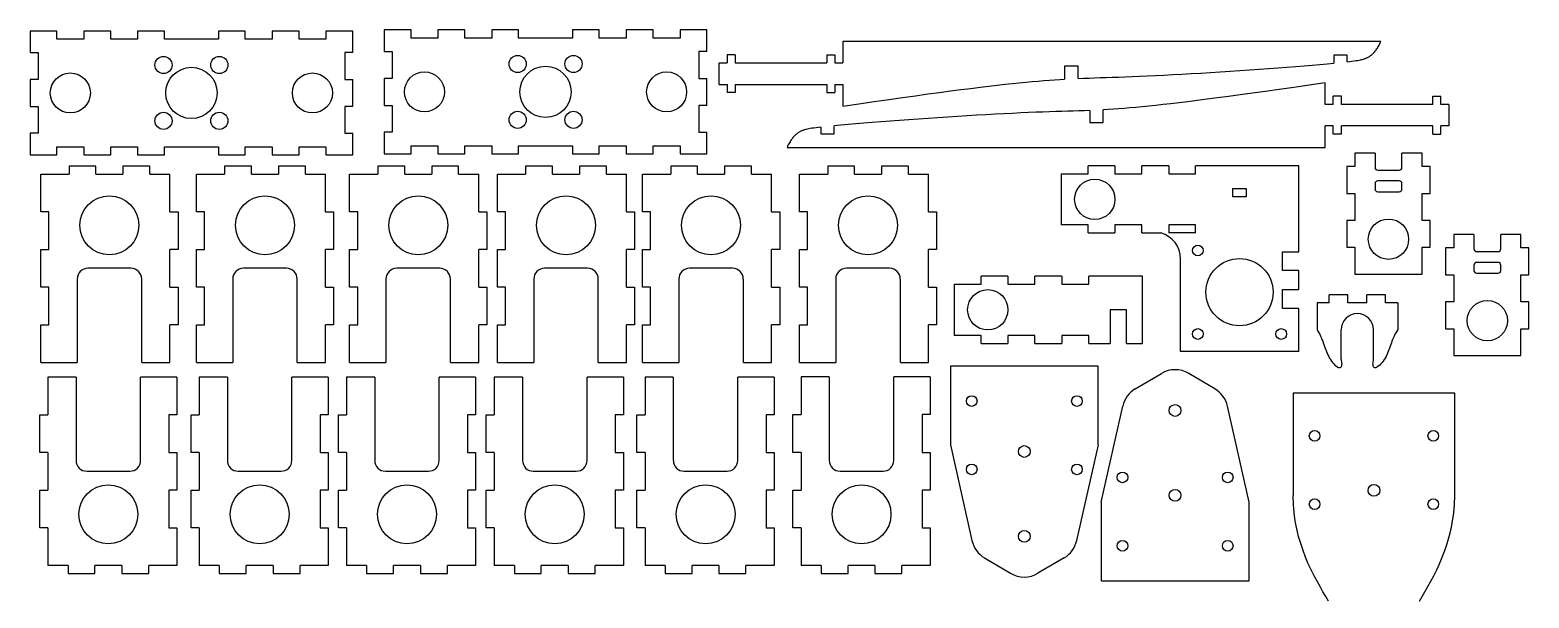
# Model space of a CAD drawing. Extents: x 0.4 to 23.1, y 0.3 to 23.8.
# Drawn here: x 1.13 to 23.06, y 15.46 to 23.77 of the extents above; entities that cross this region are included whole.
import ezdxf

# ---------------------------------------------------------------- set-up
doc = ezdxf.new("R2010")
doc.units = 0
doc.layers.get('0').update_dxf_attribs({"linetype": 'CONTINUOUS'})

msp = doc.modelspace()

# ---------------------------------------------------------------- linework, layer by layer
at = {"color": 7, "linetype": 'CONTINUOUS'}
for p, q in [((1.128, 23.751), (1.128, 23.436)), ((1.521, 23.751), (1.128, 23.751)), ((1.521, 23.633), (1.521, 23.751)), ((1.915, 23.751), (1.915, 23.633)), ((2.309, 23.751), (1.915, 23.751)), ((2.309, 23.633), (2.309, 23.751)), ((2.702, 23.751), (2.702, 23.633)), ((3.096, 23.751), (2.702, 23.751)), ((3.096, 23.633), (3.096, 23.751)), ((3.884, 23.751), (3.884, 23.633)), ((4.277, 23.751), (3.884, 23.751)), ((4.277, 23.633), (4.277, 23.751)), ((4.671, 23.751), (4.671, 23.633)), ((5.065, 23.751), (4.671, 23.751)), ((5.065, 23.633), (5.065, 23.751)), ((5.458, 23.751), (5.458, 23.633)), ((5.852, 23.751), (5.458, 23.751)), ((5.852, 23.436), (5.852, 23.751)), ((6.31, 23.766), (6.31, 23.451)), ((6.704, 23.766), (6.31, 23.766)), ((6.704, 23.648), (6.704, 23.766)), ((7.097, 23.766), (7.097, 23.648)), ((7.491, 23.766), (7.097, 23.766)), ((7.491, 23.648), (7.491, 23.766)), ((7.885, 23.766), (7.885, 23.648)), ((8.278, 23.766), (7.885, 23.766)), ((8.278, 23.648), (8.278, 23.766)), ((9.066, 23.766), (9.066, 23.648)), ((9.459, 23.766), (9.066, 23.766)), ((9.459, 23.648), (9.459, 23.766)), ((9.853, 23.766), (9.853, 23.648)), ((10.247, 23.766), (9.853, 23.766)), ((10.247, 23.648), (10.247, 23.766)), ((10.641, 23.766), (10.641, 23.648)), ((11.034, 23.766), (10.641, 23.766)), ((11.034, 23.451), (11.034, 23.766)), ((1.915, 23.633), (1.521, 23.633)), ((2.702, 23.633), (2.309, 23.633)), ((3.884, 23.633), (3.096, 23.633)), ((4.671, 23.633), (4.277, 23.633)), ((5.458, 23.633), (5.065, 23.633)), ((7.097, 23.648), (6.704, 23.648)), ((7.885, 23.648), (7.491, 23.648)), ((9.066, 23.648), (8.278, 23.648)), ((9.853, 23.648), (9.459, 23.648)), ((10.641, 23.648), (10.247, 23.648)), ((20.896, 23.599), (13.022, 23.599)), ((13.022, 23.599), (13.022, 23.284)), ((1.128, 23.436), (1.246, 23.436)), ((1.246, 23.436), (1.246, 23.042)), ((5.852, 23.436), (5.734, 23.436)), ((5.734, 23.436), (5.734, 23.042)), ((6.31, 23.451), (6.428, 23.451)), ((6.428, 23.451), (6.428, 23.057)), ((11.034, 23.451), (10.916, 23.451)), ((10.916, 23.451), (10.916, 23.057)), ((11.211, 22.969), (11.211, 23.284)), ((11.211, 23.284), (11.329, 23.284)), ((11.329, 23.402), (11.329, 23.284)), ((11.447, 23.402), (11.329, 23.402)), ((11.447, 23.402), (11.447, 23.284)), ((11.447, 23.284), (12.786, 23.284)), ((12.786, 23.402), (12.786, 23.284)), ((12.786, 23.402), (12.904, 23.402)), ((12.904, 23.402), (12.904, 23.284)), ((12.904, 23.284), (13.022, 23.284)), ((20.402, 23.397), (20.205, 23.397)), ((20.205, 23.397), (20.205, 23.281)), ((20.402, 23.302), (20.402, 23.397)), ((1.128, 23.042), (1.128, 22.649)), ((1.246, 23.042), (1.128, 23.042)), ((5.734, 23.042), (5.852, 23.042)), ((5.852, 22.649), (5.852, 23.042)), ((6.31, 23.057), (6.31, 22.664)), ((6.428, 23.057), (6.31, 23.057)), ((10.916, 23.057), (11.034, 23.057)), ((11.034, 22.664), (11.034, 23.057)), ((16.465, 23.235), (16.268, 23.235)), ((16.268, 23.235), (16.268, 23.048)), ((16.465, 23.057), (16.465, 23.235)), ((11.211, 22.969), (11.329, 22.969)), ((11.329, 22.969), (11.329, 22.851)), ((11.447, 22.851), (11.329, 22.851)), ((11.447, 22.969), (12.786, 22.969)), ((11.447, 22.969), (11.447, 22.851)), ((12.786, 22.969), (12.786, 22.851)), ((12.786, 22.851), (12.904, 22.851)), ((12.904, 22.969), (13.022, 22.969)), ((12.904, 22.969), (12.904, 22.851)), ((13.022, 22.969), (13.022, 22.654)), ((20.081, 22.677), (20.081, 22.992)), ((1.128, 22.649), (1.246, 22.649)), ((1.246, 22.649), (1.246, 22.255)), ((5.852, 22.649), (5.734, 22.649)), ((5.734, 22.649), (5.734, 22.255)), ((6.31, 22.664), (6.428, 22.664)), ((6.428, 22.664), (6.428, 22.27)), ((11.034, 22.664), (10.916, 22.664)), ((10.916, 22.664), (10.916, 22.27)), ((16.834, 22.412), (16.834, 22.599)), ((20.199, 22.677), (20.081, 22.677)), ((20.199, 22.677), (20.199, 22.796)), ((20.317, 22.796), (20.199, 22.796)), ((20.317, 22.677), (20.317, 22.796)), ((21.655, 22.677), (20.317, 22.677)), ((21.655, 22.677), (21.655, 22.796)), ((21.655, 22.796), (21.774, 22.796)), ((21.774, 22.677), (21.774, 22.796)), ((21.892, 22.677), (21.774, 22.677)), ((21.892, 22.677), (21.892, 22.362)), ((16.638, 22.589), (16.638, 22.412)), ((16.638, 22.412), (16.834, 22.412)), ((1.128, 22.255), (1.128, 21.94)), ((1.246, 22.255), (1.128, 22.255)), ((5.734, 22.255), (5.852, 22.255)), ((5.852, 21.94), (5.852, 22.255)), ((6.31, 22.27), (6.31, 21.955)), ((6.428, 22.27), (6.31, 22.27)), ((10.916, 22.27), (11.034, 22.27)), ((11.034, 21.955), (11.034, 22.27)), ((12.701, 22.345), (12.701, 22.249)), ((12.701, 22.249), (12.897, 22.249)), ((12.897, 22.249), (12.897, 22.365)), ((20.081, 22.047), (20.081, 22.362)), ((20.199, 22.362), (20.081, 22.362)), ((20.199, 22.244), (20.199, 22.362)), ((20.317, 22.244), (20.199, 22.244)), ((21.655, 22.362), (20.317, 22.362)), ((20.317, 22.244), (20.317, 22.362)), ((21.655, 22.244), (21.655, 22.362)), ((21.655, 22.244), (21.774, 22.244)), ((21.892, 22.362), (21.774, 22.362)), ((21.774, 22.244), (21.774, 22.362)), ((1.128, 21.94), (1.521, 21.94)), ((1.521, 22.058), (1.915, 22.058)), ((1.521, 21.94), (1.521, 22.058)), ((1.915, 22.058), (1.915, 21.94)), ((1.915, 21.94), (2.309, 21.94)), ((2.309, 22.058), (2.702, 22.058)), ((2.309, 21.94), (2.309, 22.058)), ((2.702, 22.058), (2.702, 21.94)), ((2.702, 21.94), (3.096, 21.94)), ((3.096, 22.058), (3.884, 22.058)), ((3.096, 21.94), (3.096, 22.058)), ((3.884, 22.058), (3.884, 21.94)), ((3.884, 21.94), (4.277, 21.94)), ((4.277, 21.94), (4.277, 22.058)), ((4.277, 22.058), (4.671, 22.058)), ((4.671, 22.058), (4.671, 21.94)), ((4.671, 21.94), (5.065, 21.94)), ((5.065, 22.058), (5.458, 22.058)), ((5.065, 21.94), (5.065, 22.058)), ((5.458, 22.058), (5.458, 21.94)), ((5.458, 21.94), (5.852, 21.94)), ((6.31, 21.955), (6.704, 21.955)), ((6.704, 22.073), (7.097, 22.073)), ((6.704, 21.955), (6.704, 22.073)), ((7.097, 22.073), (7.097, 21.955)), ((7.097, 21.955), (7.491, 21.955)), ((7.491, 22.073), (7.885, 22.073)), ((7.491, 21.955), (7.491, 22.073)), ((7.885, 22.073), (7.885, 21.955)), ((7.885, 21.955), (8.278, 21.955)), ((8.278, 22.073), (9.066, 22.073)), ((8.278, 21.955), (8.278, 22.073)), ((9.066, 22.073), (9.066, 21.955)), ((9.066, 21.955), (9.459, 21.955)), ((9.459, 21.955), (9.459, 22.073)), ((9.459, 22.073), (9.853, 22.073)), ((9.853, 22.073), (9.853, 21.955)), ((9.853, 21.955), (10.247, 21.955)), ((10.247, 22.073), (10.641, 22.073)), ((10.247, 21.955), (10.247, 22.073)), ((10.641, 22.073), (10.641, 21.955)), ((10.641, 21.955), (11.034, 21.955)), ((12.207, 22.047), (20.081, 22.047)), ((20.515, 21.966), (20.515, 21.769)), ((20.81, 21.966), (20.515, 21.966)), ((20.81, 21.966), (20.81, 21.755)), ((21.204, 21.755), (21.204, 21.966)), ((21.499, 21.966), (21.204, 21.966)), ((21.499, 21.769), (21.499, 21.966)), ((2.093, 21.776), (1.7, 21.776)), ((1.7, 21.776), (1.7, 21.658)), ((2.093, 21.658), (2.093, 21.776)), ((2.487, 21.776), (2.487, 21.658)), ((2.881, 21.776), (2.487, 21.776)), ((2.881, 21.658), (2.881, 21.776)), ((4.369, 21.776), (3.975, 21.776)), ((3.975, 21.776), (3.975, 21.658)), ((4.369, 21.658), (4.369, 21.776)), ((4.763, 21.776), (4.763, 21.658)), ((5.157, 21.776), (4.763, 21.776)), ((5.157, 21.658), (5.157, 21.776)), ((6.613, 21.776), (6.219, 21.776)), ((6.219, 21.776), (6.219, 21.658)), ((6.613, 21.658), (6.613, 21.776)), ((7.006, 21.776), (7.006, 21.658)), ((7.4, 21.776), (7.006, 21.776)), ((7.4, 21.658), (7.4, 21.776)), ((8.775, 21.776), (8.381, 21.776)), ((8.381, 21.776), (8.381, 21.658)), ((8.775, 21.658), (8.775, 21.776)), ((9.169, 21.776), (9.169, 21.658)), ((9.563, 21.776), (9.169, 21.776)), ((9.563, 21.658), (9.563, 21.776)), ((10.897, 21.776), (10.504, 21.776)), ((10.504, 21.776), (10.504, 21.658)), ((10.897, 21.658), (10.897, 21.776)), ((11.291, 21.776), (11.291, 21.658)), ((11.685, 21.776), (11.291, 21.776)), ((11.685, 21.658), (11.685, 21.776)), ((13.195, 21.776), (12.801, 21.776)), ((12.801, 21.776), (12.801, 21.658)), ((13.195, 21.658), (13.195, 21.776)), ((13.588, 21.776), (13.588, 21.658)), ((13.982, 21.776), (13.588, 21.776)), ((13.982, 21.658), (13.982, 21.776)), ((16.61, 21.663), (16.61, 21.781)), ((17.004, 21.781), (16.61, 21.781)), ((17.004, 21.781), (17.004, 21.663)), ((17.398, 21.663), (17.398, 21.781)), ((17.791, 21.781), (17.398, 21.781)), ((17.791, 21.781), (17.791, 21.663)), ((18.185, 21.663), (18.185, 21.781)), ((19.693, 21.781), (18.185, 21.781)), ((19.693, 20.521), (19.693, 21.781)), ((20.397, 21.769), (20.397, 21.375)), ((20.515, 21.769), (20.397, 21.769)), ((21.617, 21.769), (21.499, 21.769)), ((21.617, 21.375), (21.617, 21.769)), ((1.286, 21.107), (1.286, 21.658)), ((1.286, 21.658), (1.7, 21.658)), ((2.093, 21.658), (2.487, 21.658)), ((2.881, 21.658), (3.176, 21.658)), ((3.176, 21.107), (3.176, 21.658)), ((3.562, 21.107), (3.562, 21.658)), ((3.562, 21.658), (3.975, 21.658)), ((4.369, 21.658), (4.763, 21.658)), ((5.157, 21.658), (5.452, 21.658)), ((5.452, 21.107), (5.452, 21.658)), ((5.805, 21.107), (5.805, 21.658)), ((5.805, 21.658), (6.219, 21.658)), ((6.613, 21.658), (7.006, 21.658)), ((7.4, 21.658), (7.695, 21.658)), ((7.695, 21.107), (7.695, 21.658)), ((7.968, 21.107), (7.968, 21.658)), ((7.968, 21.658), (8.381, 21.658)), ((8.775, 21.658), (9.169, 21.658)), ((9.563, 21.658), (9.858, 21.658)), ((9.858, 21.107), (9.858, 21.658)), ((10.09, 21.107), (10.09, 21.658)), ((10.09, 21.658), (10.504, 21.658)), ((10.897, 21.658), (11.291, 21.658)), ((11.685, 21.658), (11.98, 21.658)), ((11.98, 21.107), (11.98, 21.658)), ((12.387, 21.107), (12.387, 21.658)), ((12.387, 21.658), (12.801, 21.658)), ((13.195, 21.658), (13.588, 21.658)), ((13.982, 21.658), (14.277, 21.658)), ((14.277, 21.107), (14.277, 21.658)), ((16.217, 21.663), (16.217, 20.915)), ((16.217, 21.663), (16.61, 21.663)), ((17.004, 21.663), (17.398, 21.663)), ((17.791, 21.663), (18.185, 21.663)), ((20.81, 21.519), (20.81, 21.44)), ((20.849, 21.715), (21.164, 21.715)), ((21.164, 21.558), (20.849, 21.558)), ((21.204, 21.44), (21.204, 21.519)), ((18.729, 21.446), (18.925, 21.446)), ((18.729, 21.328), (18.729, 21.446)), ((18.925, 21.328), (18.729, 21.328)), ((18.925, 21.446), (18.925, 21.328)), ((20.397, 21.375), (20.515, 21.375)), ((20.515, 21.375), (20.515, 20.982)), ((20.849, 21.4), (21.164, 21.4)), ((21.499, 21.375), (21.617, 21.375)), ((21.499, 20.982), (21.499, 21.375)), ((1.404, 21.107), (1.286, 21.107)), ((1.404, 20.556), (1.404, 21.107)), ((3.176, 21.107), (3.294, 21.107)), ((3.294, 21.107), (3.294, 20.556)), ((3.68, 21.107), (3.562, 21.107)), ((3.68, 20.556), (3.68, 21.107)), ((5.452, 21.107), (5.57, 21.107)), ((5.57, 21.107), (5.57, 20.556)), ((5.924, 21.107), (5.805, 21.107)), ((5.924, 20.556), (5.924, 21.107)), ((7.695, 21.107), (7.813, 21.107)), ((7.813, 21.107), (7.813, 20.556)), ((8.086, 21.107), (7.968, 21.107)), ((8.086, 20.556), (8.086, 21.107)), ((9.858, 21.107), (9.976, 21.107)), ((9.976, 21.107), (9.976, 20.556)), ((10.208, 21.107), (10.09, 21.107)), ((10.208, 20.556), (10.208, 21.107)), ((11.98, 21.107), (12.098, 21.107)), ((12.098, 21.107), (12.098, 20.556)), ((12.506, 21.107), (12.387, 21.107)), ((12.506, 20.556), (12.506, 21.107)), ((14.277, 21.107), (14.395, 21.107)), ((14.395, 21.107), (14.395, 20.556)), ((16.61, 20.915), (16.217, 20.915)), ((16.61, 20.797), (16.61, 20.915)), ((17.398, 20.915), (17.004, 20.915)), ((17.004, 20.915), (17.004, 20.797)), ((17.398, 20.797), (17.398, 20.915)), ((18.185, 20.915), (17.791, 20.915)), ((17.791, 20.915), (17.791, 20.797)), ((18.185, 20.797), (18.185, 20.915)), ((20.397, 20.982), (20.397, 20.588)), ((20.515, 20.982), (20.397, 20.982)), ((21.617, 20.982), (21.499, 20.982)), ((21.617, 20.588), (21.617, 20.982)), ((16.61, 20.797), (17.004, 20.797)), ((17.398, 20.797), (17.677, 20.797)), ((18.185, 20.797), (17.791, 20.797)), ((21.961, 20.775), (21.961, 20.578)), ((22.256, 20.775), (21.961, 20.775)), ((22.256, 20.775), (22.256, 20.564)), ((22.65, 20.564), (22.65, 20.775)), ((22.945, 20.775), (22.65, 20.775)), ((22.945, 20.578), (22.945, 20.775)), ((1.286, 20.005), (1.286, 20.556)), ((1.286, 20.556), (1.404, 20.556)), ((3.294, 20.556), (3.176, 20.556)), ((3.176, 20.005), (3.176, 20.556)), ((3.562, 20.005), (3.562, 20.556)), ((3.562, 20.556), (3.68, 20.556)), ((5.57, 20.556), (5.452, 20.556)), ((5.452, 20.005), (5.452, 20.556)), ((5.805, 20.005), (5.805, 20.556)), ((5.805, 20.556), (5.924, 20.556)), ((7.813, 20.556), (7.695, 20.556)), ((7.695, 20.005), (7.695, 20.556)), ((7.968, 20.005), (7.968, 20.556)), ((7.968, 20.556), (8.086, 20.556)), ((9.976, 20.556), (9.858, 20.556)), ((9.858, 20.005), (9.858, 20.556)), ((10.09, 20.005), (10.09, 20.556)), ((10.09, 20.556), (10.208, 20.556)), ((12.098, 20.556), (11.98, 20.556)), ((11.98, 20.005), (11.98, 20.556)), ((12.387, 20.005), (12.387, 20.556)), ((12.387, 20.556), (12.506, 20.556)), ((14.395, 20.556), (14.277, 20.556)), ((14.277, 20.005), (14.277, 20.556)), ((17.964, 19.064), (17.964, 20.418)), ((19.457, 20.521), (19.693, 20.521)), ((19.457, 20.246), (19.457, 20.521)), ((20.397, 20.588), (20.515, 20.588)), ((20.515, 20.588), (20.515, 20.194)), ((21.499, 20.588), (21.617, 20.588)), ((21.499, 20.194), (21.499, 20.588)), ((21.843, 20.578), (21.843, 20.184)), ((21.961, 20.578), (21.843, 20.578)), ((22.296, 20.524), (22.611, 20.524)), ((23.063, 20.578), (22.945, 20.578)), ((23.063, 20.184), (23.063, 20.578)), ((2.605, 20.28), (1.975, 20.28)), ((4.881, 20.28), (4.251, 20.28)), ((7.124, 20.28), (6.494, 20.28)), ((9.287, 20.28), (8.657, 20.28)), ((11.409, 20.28), (10.779, 20.28)), ((13.706, 20.28), (13.076, 20.28)), ((19.693, 20.246), (19.457, 20.246)), ((19.693, 19.97), (19.693, 20.246)), ((20.515, 20.194), (21.499, 20.194)), ((21.843, 20.184), (21.961, 20.184)), ((21.961, 20.184), (21.961, 19.791)), ((22.256, 20.327), (22.256, 20.249)), ((22.611, 20.367), (22.296, 20.367)), ((22.296, 20.209), (22.611, 20.209)), ((22.65, 20.249), (22.65, 20.327)), ((22.945, 20.184), (23.063, 20.184)), ((22.945, 19.791), (22.945, 20.184)), ((1.404, 20.005), (1.286, 20.005)), ((1.404, 19.453), (1.404, 20.005)), ((1.818, 20.123), (1.818, 18.902)), ((2.763, 18.902), (2.763, 20.123)), ((3.176, 20.005), (3.294, 20.005)), ((3.294, 20.005), (3.294, 19.453)), ((3.68, 20.005), (3.562, 20.005)), ((3.68, 19.453), (3.68, 20.005)), ((4.094, 20.123), (4.094, 18.902)), ((5.038, 18.902), (5.038, 20.123)), ((5.452, 20.005), (5.57, 20.005)), ((5.57, 20.005), (5.57, 19.453)), ((5.924, 20.005), (5.805, 20.005)), ((5.924, 19.453), (5.924, 20.005)), ((6.337, 20.123), (6.337, 18.902)), ((7.282, 18.902), (7.282, 20.123)), ((7.695, 20.005), (7.813, 20.005)), ((7.813, 20.005), (7.813, 19.453)), ((8.086, 20.005), (7.968, 20.005)), ((8.086, 19.453), (8.086, 20.005)), ((8.5, 20.123), (8.5, 18.902)), ((9.444, 18.902), (9.444, 20.123)), ((9.858, 20.005), (9.976, 20.005)), ((9.976, 20.005), (9.976, 19.453)), ((10.208, 20.005), (10.09, 20.005)), ((10.208, 19.453), (10.208, 20.005)), ((10.622, 20.123), (10.622, 18.902)), ((11.567, 18.902), (11.567, 20.123)), ((11.98, 20.005), (12.098, 20.005)), ((12.098, 20.005), (12.098, 19.453)), ((12.506, 20.005), (12.387, 20.005)), ((12.506, 19.453), (12.506, 20.005)), ((12.919, 20.123), (12.919, 18.902)), ((13.864, 18.902), (13.864, 20.123)), ((14.277, 20.005), (14.395, 20.005)), ((14.395, 20.005), (14.395, 19.453)), ((14.651, 20.048), (15.045, 20.048)), ((14.651, 20.048), (14.651, 19.3)), ((15.045, 20.048), (15.045, 20.166)), ((15.438, 20.166), (15.045, 20.166)), ((15.438, 20.166), (15.438, 20.048)), ((15.438, 20.048), (15.832, 20.048)), ((15.832, 20.048), (15.832, 20.166)), ((16.226, 20.166), (15.832, 20.166)), ((16.226, 20.166), (16.226, 20.048)), ((16.226, 20.048), (16.62, 20.048)), ((16.62, 20.048), (16.62, 20.166)), ((17.407, 20.166), (16.62, 20.166)), ((17.407, 19.182), (17.407, 20.166)), ((19.457, 19.97), (19.693, 19.97)), ((19.457, 19.694), (19.457, 19.97)), ((20.138, 19.775), (19.961, 19.775)), ((19.961, 19.775), (19.961, 19.383)), ((20.138, 19.775), (20.138, 19.893)), ((20.413, 19.893), (20.138, 19.893)), ((20.413, 19.775), (20.413, 19.893)), ((20.689, 19.775), (20.413, 19.775)), ((20.689, 19.775), (20.689, 19.893)), ((20.965, 19.893), (20.689, 19.893)), ((20.965, 19.775), (20.965, 19.893)), ((21.142, 19.775), (20.965, 19.775)), ((21.142, 19.775), (21.142, 19.383)), ((21.843, 19.791), (21.843, 19.397)), ((21.961, 19.791), (21.843, 19.791)), ((23.063, 19.791), (22.945, 19.791)), ((23.063, 19.397), (23.063, 19.791)), ((17.171, 19.674), (16.935, 19.674)), ((16.935, 19.674), (16.935, 19.182)), ((17.171, 19.182), (17.171, 19.674)), ((19.693, 19.694), (19.457, 19.694)), ((19.693, 19.064), (19.693, 19.694)), ((1.286, 18.902), (1.286, 19.453)), ((1.286, 19.453), (1.404, 19.453)), ((3.294, 19.453), (3.176, 19.453)), ((3.176, 18.902), (3.176, 19.453)), ((3.562, 18.902), (3.562, 19.453)), ((3.562, 19.453), (3.68, 19.453)), ((5.57, 19.453), (5.452, 19.453)), ((5.452, 18.902), (5.452, 19.453)), ((5.805, 18.902), (5.805, 19.453)), ((5.805, 19.453), (5.924, 19.453)), ((7.813, 19.453), (7.695, 19.453)), ((7.695, 18.902), (7.695, 19.453)), ((7.968, 18.902), (7.968, 19.453)), ((7.968, 19.453), (8.086, 19.453)), ((9.976, 19.453), (9.858, 19.453)), ((9.858, 18.902), (9.858, 19.453)), ((10.09, 18.902), (10.09, 19.453)), ((10.09, 19.453), (10.208, 19.453)), ((12.098, 19.453), (11.98, 19.453)), ((11.98, 18.902), (11.98, 19.453)), ((12.387, 18.902), (12.387, 19.453)), ((12.387, 19.453), (12.506, 19.453)), ((14.395, 19.453), (14.277, 19.453)), ((14.277, 18.902), (14.277, 19.453)), ((20.315, 18.948), (20.315, 19.381)), ((20.787, 18.948), (20.787, 19.381)), ((21.843, 19.397), (21.961, 19.397)), ((21.961, 19.397), (21.961, 19.003)), ((22.945, 19.397), (23.063, 19.397)), ((22.945, 19.003), (22.945, 19.397)), ((15.045, 19.3), (14.651, 19.3)), ((15.045, 19.182), (15.045, 19.3)), ((15.045, 19.182), (15.438, 19.182)), ((15.832, 19.3), (15.438, 19.3)), ((15.438, 19.3), (15.438, 19.182)), ((15.832, 19.182), (15.832, 19.3)), ((15.832, 19.182), (16.226, 19.182)), ((16.62, 19.3), (16.226, 19.3)), ((16.226, 19.3), (16.226, 19.182)), ((16.62, 19.182), (16.62, 19.3)), ((16.62, 19.182), (16.935, 19.182)), ((17.171, 19.182), (17.407, 19.182)), ((1.286, 18.902), (1.818, 18.902)), ((2.763, 18.902), (3.176, 18.902)), ((3.562, 18.902), (4.094, 18.902)), ((5.038, 18.902), (5.452, 18.902)), ((5.805, 18.902), (6.337, 18.902)), ((7.282, 18.902), (7.695, 18.902)), ((7.968, 18.902), (8.5, 18.902)), ((9.444, 18.902), (9.858, 18.902)), ((10.09, 18.902), (10.622, 18.902)), ((11.567, 18.902), (11.98, 18.902)), ((12.387, 18.902), (12.919, 18.902)), ((13.864, 18.902), (14.277, 18.902)), ((19.693, 19.064), (17.964, 19.064)), ((21.961, 19.003), (22.945, 19.003)), ((1.388, 18.69), (1.388, 18.139)), ((1.802, 18.69), (1.388, 18.69)), ((1.802, 18.69), (1.802, 17.47)), ((2.747, 17.47), (2.747, 18.69)), ((3.278, 18.69), (2.747, 18.69)), ((3.278, 18.69), (3.278, 18.139)), ((3.602, 18.69), (3.602, 18.139)), ((4.016, 18.69), (3.602, 18.69)), ((4.016, 18.69), (4.016, 17.47)), ((4.961, 17.47), (4.961, 18.69)), ((5.492, 18.69), (4.961, 18.69)), ((5.492, 18.69), (5.492, 18.139)), ((5.759, 18.69), (5.759, 18.139)), ((6.172, 18.69), (5.759, 18.69)), ((6.172, 18.69), (6.172, 17.47)), ((7.117, 17.47), (7.117, 18.69)), ((7.648, 18.69), (7.117, 18.69)), ((7.648, 18.69), (7.648, 18.139)), ((7.921, 18.69), (7.921, 18.139)), ((8.335, 18.69), (7.921, 18.69)), ((8.335, 18.69), (8.335, 17.47)), ((9.28, 17.47), (9.28, 18.69)), ((9.811, 18.69), (9.28, 18.69)), ((9.811, 18.69), (9.811, 18.139)), ((10.128, 18.69), (10.128, 18.139)), ((10.541, 18.69), (10.128, 18.69)), ((10.541, 18.69), (10.541, 17.47)), ((11.486, 17.47), (11.486, 18.69)), ((12.017, 18.69), (11.486, 18.69)), ((12.017, 18.69), (12.017, 18.139)), ((12.411, 18.691), (12.411, 18.14)), ((12.824, 18.691), (12.411, 18.691)), ((12.824, 18.691), (12.824, 17.47)), ((13.769, 17.47), (13.769, 18.691)), ((14.3, 18.691), (13.769, 18.691)), ((14.3, 18.691), (14.3, 18.14)), ((16.761, 18.851), (14.596, 18.851)), ((14.596, 18.851), (14.596, 17.7)), ((16.761, 17.7), (16.761, 18.851)), ((17.302, 18.517), (17.684, 18.742)), ((18.466, 18.517), (18.084, 18.742)), ((19.613, 18.455), (19.613, 16.955)), ((21.976, 18.455), (19.613, 18.455)), ((21.976, 16.955), (21.976, 18.455)), ((16.801, 16.861), (17.118, 18.264)), ((18.967, 16.861), (18.65, 18.264)), ((1.27, 17.588), (1.27, 18.139)), ((1.27, 18.139), (1.388, 18.139)), ((3.278, 18.139), (3.16, 18.139)), ((3.16, 18.139), (3.16, 17.588)), ((3.484, 17.588), (3.484, 18.139)), ((3.484, 18.139), (3.602, 18.139)), ((5.492, 18.139), (5.374, 18.139)), ((5.374, 18.139), (5.374, 17.588)), ((5.641, 17.588), (5.641, 18.139)), ((5.641, 18.139), (5.759, 18.139)), ((7.648, 18.139), (7.53, 18.139)), ((7.53, 18.139), (7.53, 17.588)), ((7.803, 17.588), (7.803, 18.139)), ((7.803, 18.139), (7.921, 18.139)), ((9.811, 18.139), (9.693, 18.139)), ((9.693, 18.139), (9.693, 17.588)), ((10.01, 17.588), (10.01, 18.139)), ((10.01, 18.139), (10.128, 18.139)), ((12.017, 18.139), (11.899, 18.139)), ((11.899, 18.139), (11.899, 17.588)), ((12.292, 17.588), (12.292, 18.14)), ((12.292, 18.14), (12.411, 18.14)), ((14.3, 18.14), (14.182, 18.14)), ((14.182, 18.14), (14.182, 17.588)), ((1.388, 17.588), (1.27, 17.588)), ((1.388, 17.588), (1.388, 17.037)), ((3.16, 17.588), (3.278, 17.588)), ((3.278, 17.588), (3.278, 17.037)), ((3.602, 17.588), (3.484, 17.588)), ((3.602, 17.588), (3.602, 17.037)), ((5.374, 17.588), (5.492, 17.588)), ((5.492, 17.588), (5.492, 17.037)), ((5.759, 17.588), (5.641, 17.588)), ((5.759, 17.588), (5.759, 17.037)), ((7.53, 17.588), (7.648, 17.588)), ((7.648, 17.588), (7.648, 17.037)), ((7.921, 17.588), (7.803, 17.588)), ((7.921, 17.588), (7.921, 17.037)), ((9.693, 17.588), (9.811, 17.588)), ((9.811, 17.588), (9.811, 17.037)), ((10.128, 17.588), (10.01, 17.588)), ((10.128, 17.588), (10.128, 17.037)), ((11.899, 17.588), (12.017, 17.588)), ((12.017, 17.588), (12.017, 17.037)), ((12.411, 17.588), (12.292, 17.588)), ((12.411, 17.588), (12.411, 17.037)), ((14.182, 17.588), (14.3, 17.588)), ((14.3, 17.588), (14.3, 17.037)), ((14.596, 17.7), (14.912, 16.297)), ((16.761, 17.7), (16.444, 16.297)), ((1.959, 17.312), (2.589, 17.312)), ((4.173, 17.312), (4.803, 17.312)), ((6.329, 17.312), (6.959, 17.312)), ((8.492, 17.312), (9.122, 17.312)), ((10.699, 17.312), (11.328, 17.312)), ((12.981, 17.313), (13.611, 17.313)), ((1.27, 16.486), (1.27, 17.037)), ((1.27, 17.037), (1.388, 17.037)), ((3.278, 17.037), (3.16, 17.037)), ((3.16, 17.037), (3.16, 16.486)), ((3.484, 16.486), (3.484, 17.037)), ((3.484, 17.037), (3.602, 17.037)), ((5.492, 17.037), (5.374, 17.037)), ((5.374, 17.037), (5.374, 16.486)), ((5.641, 16.486), (5.641, 17.037)), ((5.641, 17.037), (5.759, 17.037)), ((7.648, 17.037), (7.53, 17.037)), ((7.53, 17.037), (7.53, 16.486)), ((7.803, 16.486), (7.803, 17.037)), ((7.803, 17.037), (7.921, 17.037)), ((9.811, 17.037), (9.693, 17.037)), ((9.693, 17.037), (9.693, 16.486)), ((10.01, 16.486), (10.01, 17.037)), ((10.01, 17.037), (10.128, 17.037)), ((12.017, 17.037), (11.899, 17.037)), ((11.899, 17.037), (11.899, 16.486)), ((12.292, 16.486), (12.292, 17.037)), ((12.292, 17.037), (12.411, 17.037)), ((14.3, 17.037), (14.182, 17.037)), ((14.182, 17.037), (14.182, 16.486)), ((16.801, 16.861), (16.801, 15.71)), ((18.967, 15.71), (18.967, 16.861)), ((1.388, 16.486), (1.27, 16.486)), ((1.388, 16.486), (1.388, 15.934)), ((3.16, 16.486), (3.278, 16.486)), ((3.278, 16.486), (3.278, 15.934)), ((3.602, 16.486), (3.484, 16.486)), ((3.602, 16.486), (3.602, 15.934)), ((5.374, 16.486), (5.492, 16.486)), ((5.492, 16.486), (5.492, 15.934)), ((5.759, 16.486), (5.641, 16.486)), ((5.759, 16.486), (5.759, 15.934)), ((7.53, 16.486), (7.648, 16.486)), ((7.648, 16.486), (7.648, 15.934)), ((7.921, 16.486), (7.803, 16.486)), ((7.921, 16.486), (7.921, 15.934)), ((9.693, 16.486), (9.811, 16.486)), ((9.811, 16.486), (9.811, 15.934)), ((10.128, 16.486), (10.01, 16.486)), ((10.128, 16.486), (10.128, 15.934)), ((11.899, 16.486), (12.017, 16.486)), ((12.017, 16.486), (12.017, 15.934)), ((12.411, 16.486), (12.292, 16.486)), ((12.411, 16.486), (12.411, 15.935)), ((14.182, 16.486), (14.3, 16.486)), ((14.3, 16.486), (14.3, 15.935)), ((15.096, 16.045), (15.478, 15.819)), ((16.26, 16.045), (15.878, 15.819)), ((1.684, 15.934), (1.388, 15.934)), ((1.684, 15.934), (1.684, 15.816)), ((1.684, 15.816), (2.077, 15.816)), ((2.471, 15.934), (2.077, 15.934)), ((2.077, 15.816), (2.077, 15.934)), ((2.471, 15.934), (2.471, 15.816)), ((2.471, 15.816), (2.865, 15.816)), ((3.278, 15.934), (2.865, 15.934)), ((2.865, 15.816), (2.865, 15.934)), ((3.898, 15.934), (3.602, 15.934)), ((3.898, 15.934), (3.898, 15.816)), ((3.898, 15.816), (4.291, 15.816)), ((4.685, 15.934), (4.291, 15.934)), ((4.291, 15.816), (4.291, 15.934)), ((4.685, 15.934), (4.685, 15.816)), ((4.685, 15.816), (5.079, 15.816)), ((5.492, 15.934), (5.079, 15.934)), ((5.079, 15.816), (5.079, 15.934)), ((6.054, 15.934), (5.759, 15.934)), ((6.054, 15.934), (6.054, 15.816)), ((6.054, 15.816), (6.448, 15.816)), ((6.841, 15.934), (6.448, 15.934)), ((6.448, 15.816), (6.448, 15.934)), ((6.841, 15.934), (6.841, 15.816)), ((6.841, 15.816), (7.235, 15.816)), ((7.648, 15.934), (7.235, 15.934)), ((7.235, 15.816), (7.235, 15.934)), ((8.217, 15.934), (7.921, 15.934)), ((8.217, 15.934), (8.217, 15.816)), ((8.217, 15.816), (8.61, 15.816)), ((9.004, 15.934), (8.61, 15.934)), ((8.61, 15.816), (8.61, 15.934)), ((9.004, 15.934), (9.004, 15.816)), ((9.004, 15.816), (9.398, 15.816)), ((9.811, 15.934), (9.398, 15.934)), ((9.398, 15.816), (9.398, 15.934)), ((10.423, 15.934), (10.128, 15.934)), ((10.423, 15.934), (10.423, 15.816)), ((10.423, 15.816), (10.817, 15.816)), ((11.21, 15.934), (10.817, 15.934)), ((10.817, 15.816), (10.817, 15.934)), ((11.21, 15.934), (11.21, 15.816)), ((11.21, 15.816), (11.604, 15.816)), ((12.017, 15.934), (11.604, 15.934)), ((11.604, 15.816), (11.604, 15.934)), ((12.706, 15.935), (12.411, 15.935)), ((12.706, 15.935), (12.706, 15.817)), ((12.706, 15.817), (13.1, 15.817)), ((13.493, 15.935), (13.1, 15.935)), ((13.1, 15.817), (13.1, 15.935)), ((13.493, 15.935), (13.493, 15.817)), ((13.493, 15.817), (13.887, 15.817)), ((14.3, 15.935), (13.887, 15.935)), ((13.887, 15.817), (13.887, 15.935)), ((16.801, 15.71), (18.967, 15.71))]:
    msp.add_line(p, q, dxfattribs=at)
for points in [[(20.402, 23.302), (20.439, 23.306), (20.472, 23.31), (20.503, 23.314), (20.532, 23.318), (20.557, 23.322), (20.579, 23.326), (20.598, 23.329), (20.614, 23.333), (20.629, 23.336), (20.641, 23.34), (20.652, 23.343), (20.662, 23.347), (20.671, 23.35), (20.679, 23.354), (20.687, 23.358), (20.695, 23.362), (20.703, 23.366), (20.711, 23.37), (20.72, 23.375), (20.728, 23.38), (20.736, 23.385), (20.744, 23.391), (20.752, 23.397), (20.761, 23.404), (20.769, 23.411), (20.777, 23.418), (20.786, 23.426), (20.794, 23.435), (20.802, 23.444), (20.811, 23.454), (20.819, 23.465), (20.827, 23.477), (20.836, 23.489), (20.844, 23.502), (20.853, 23.516), (20.861, 23.53), (20.87, 23.546), (20.879, 23.563), (20.887, 23.58), (20.896, 23.599)], [(16.465, 23.057), (16.546, 23.061), (16.626, 23.063), (16.707, 23.066), (16.79, 23.069), (16.875, 23.071), (16.964, 23.074), (17.056, 23.077), (17.152, 23.081), (17.254, 23.085), (17.362, 23.089), (17.476, 23.094), (17.596, 23.1), (17.721, 23.106), (17.851, 23.113), (17.985, 23.121), (18.122, 23.128), (18.261, 23.137), (18.402, 23.145), (18.545, 23.154), (18.688, 23.164), (18.831, 23.173), (18.973, 23.183), (19.114, 23.193), (19.253, 23.203), (19.388, 23.213), (19.521, 23.223), (19.649, 23.233), (19.773, 23.243), (19.891, 23.253), (20.002, 23.262), (20.108, 23.272), (20.205, 23.281)], [(13.022, 22.654), (13.258, 22.688), (13.482, 22.72), (13.694, 22.751), (13.896, 22.779), (14.086, 22.805), (14.266, 22.83), (14.437, 22.853), (14.598, 22.874), (14.75, 22.894), (14.894, 22.912), (15.03, 22.929), (15.158, 22.945), (15.279, 22.959), (15.394, 22.972), (15.502, 22.983), (15.604, 22.994), (15.701, 23.004), (15.793, 23.012), (15.881, 23.02), (15.965, 23.027), (16.045, 23.033), (16.122, 23.039), (16.196, 23.043), (16.268, 23.048)], [(20.081, 22.992), (19.845, 22.958), (19.621, 22.926), (19.408, 22.896), (19.207, 22.868), (19.016, 22.841), (18.836, 22.816), (18.666, 22.793), (18.504, 22.772), (18.352, 22.752), (18.208, 22.734), (18.073, 22.717), (17.944, 22.702), (17.823, 22.688), (17.709, 22.675), (17.601, 22.663), (17.499, 22.652), (17.401, 22.643), (17.309, 22.634), (17.222, 22.626), (17.138, 22.619), (17.058, 22.613), (16.981, 22.608), (16.907, 22.603), (16.834, 22.599)], [(16.638, 22.589), (16.557, 22.586), (16.476, 22.583), (16.395, 22.58), (16.312, 22.578), (16.227, 22.575), (16.139, 22.572), (16.047, 22.569), (15.951, 22.566), (15.849, 22.562), (15.741, 22.557), (15.627, 22.552), (15.507, 22.546), (15.381, 22.54), (15.252, 22.533), (15.118, 22.526), (14.981, 22.518), (14.841, 22.51), (14.7, 22.501), (14.558, 22.492), (14.414, 22.483), (14.271, 22.473), (14.129, 22.464), (13.989, 22.454), (13.85, 22.444), (13.714, 22.434), (13.582, 22.424), (13.453, 22.414), (13.33, 22.404), (13.212, 22.394), (13.1, 22.384), (12.995, 22.374), (12.897, 22.365)], [(12.701, 22.345), (12.664, 22.34), (12.63, 22.336), (12.599, 22.332), (12.571, 22.328), (12.546, 22.324), (12.524, 22.321), (12.505, 22.317), (12.488, 22.313), (12.474, 22.31), (12.461, 22.307), (12.451, 22.303), (12.441, 22.3), (12.432, 22.296), (12.424, 22.293), (12.416, 22.289), (12.407, 22.285), (12.399, 22.281), (12.391, 22.276), (12.383, 22.272), (12.375, 22.267), (12.367, 22.261), (12.358, 22.256), (12.35, 22.249), (12.342, 22.243), (12.334, 22.236), (12.325, 22.228), (12.317, 22.22), (12.309, 22.211), (12.3, 22.202), (12.292, 22.192), (12.284, 22.181), (12.275, 22.17), (12.267, 22.158), (12.258, 22.145), (12.25, 22.131), (12.241, 22.116), (12.233, 22.1), (12.224, 22.084), (12.215, 22.066), (12.207, 22.047)], [(19.961, 19.383), (19.975, 19.361), (19.989, 19.338), (20.002, 19.315), (20.013, 19.29), (20.024, 19.266), (20.034, 19.241), (20.044, 19.215), (20.053, 19.19), (20.063, 19.164), (20.072, 19.138), (20.081, 19.113), (20.09, 19.087), (20.1, 19.062), (20.11, 19.038), (20.12, 19.013), (20.132, 18.99), (20.144, 18.967), (20.157, 18.945), (20.172, 18.924), (20.188, 18.903), (20.205, 18.884), (20.224, 18.866), (20.244, 18.85), (20.267, 18.835)], [(21.142, 19.383), (21.127, 19.361), (21.113, 19.338), (21.101, 19.315), (21.089, 19.29), (21.078, 19.266), (21.068, 19.241), (21.058, 19.215), (21.049, 19.19), (21.04, 19.164), (21.031, 19.138), (21.022, 19.113), (21.012, 19.087), (21.003, 19.062), (20.993, 19.038), (20.982, 19.013), (20.971, 18.99), (20.958, 18.967), (20.945, 18.945), (20.93, 18.924), (20.915, 18.903), (20.897, 18.884), (20.879, 18.866), (20.858, 18.85), (20.836, 18.835)], [(20.129, 15.411), (20.089, 15.478), (20.048, 15.549), (20.005, 15.624), (19.962, 15.702), (19.919, 15.784), (19.876, 15.87), (19.834, 15.959), (19.795, 16.053), (19.757, 16.151), (19.723, 16.253), (19.692, 16.359), (19.665, 16.469), (19.643, 16.584), (19.627, 16.703), (19.617, 16.827), (19.613, 16.955)], [(21.46, 15.411), (21.5, 15.478), (21.541, 15.549), (21.584, 15.624), (21.627, 15.702), (21.67, 15.784), (21.713, 15.87), (21.755, 15.959), (21.794, 16.053), (21.832, 16.151), (21.866, 16.253), (21.897, 16.359), (21.924, 16.469), (21.946, 16.584), (21.962, 16.703), (21.972, 16.827), (21.976, 16.955)]]:
    msp.add_lwpolyline(points, dxfattribs=at)
for centre, radius in [((3.081, 23.254), 0.125), ((3.898, 23.254), 0.125), ((8.264, 23.269), 0.125), ((9.081, 23.269), 0.125), ((1.718, 22.845), 0.293), ((3.49, 22.845), 0.375), ((5.261, 22.845), 0.293), ((6.9, 22.861), 0.293), ((8.672, 22.861), 0.375), ((10.444, 22.861), 0.293), ((3.081, 22.437), 0.125), ((3.898, 22.437), 0.125), ((8.264, 22.452), 0.125), ((9.081, 22.452), 0.125), ((16.709, 21.289), 0.295), ((2.29, 20.91), 0.431), ((4.566, 20.91), 0.431), ((6.809, 20.91), 0.431), ((8.972, 20.91), 0.431), ((11.094, 20.91), 0.431), ((13.391, 20.91), 0.431), ((21.007, 20.706), 0.295), ((18.217, 20.541), 0.0787), ((18.827, 19.931), 0.492), ((15.143, 19.674), 0.295), ((22.453, 19.515), 0.295), ((18.217, 19.32), 0.0787), ((19.437, 19.32), 0.0787), ((14.908, 18.339), 0.0781), ((16.448, 18.339), 0.0781), ((17.884, 18.201), 0.086), ((19.926, 17.83), 0.0781), ((21.663, 17.83), 0.0781), ((15.678, 17.601), 0.086), ((14.908, 17.339), 0.0781), ((16.448, 17.339), 0.0781), ((2.274, 16.682), 0.431), ((4.488, 16.682), 0.431), ((6.644, 16.682), 0.431), ((8.807, 16.682), 0.431), ((11.014, 16.682), 0.431), ((13.296, 16.683), 0.431), ((17.114, 17.222), 0.0781), ((18.654, 17.222), 0.0781), ((20.794, 17.032), 0.086), ((17.884, 16.96), 0.086), ((19.926, 16.83), 0.0781), ((21.663, 16.83), 0.0781), ((15.678, 16.36), 0.086), ((17.114, 16.222), 0.0781), ((18.654, 16.222), 0.0781)]:
    msp.add_circle(centre, radius, dxfattribs=at)
for centre, radius, start, end in [((20.849, 21.755), 0.0394, 180, 270), ((21.164, 21.755), 0.0394, 270, 0), ((20.849, 21.519), 0.0394, 90, 180), ((21.164, 21.519), 0.0394, 0, 90), ((20.849, 21.44), 0.0394, 180, 270), ((21.164, 21.44), 0.0394, 270, 0), ((17.57, 20.418), 0.394, 0, 74.1556), ((22.296, 20.564), 0.0394, 180, 270), ((22.611, 20.564), 0.0394, 270, 0), ((1.975, 20.123), 0.157, 90, 180), ((2.605, 20.123), 0.157, 0, 90), ((4.251, 20.123), 0.157, 90, 180), ((4.881, 20.123), 0.157, 0, 90), ((6.494, 20.123), 0.157, 90, 180), ((7.124, 20.123), 0.157, 0, 90), ((8.657, 20.123), 0.157, 90, 180), ((9.287, 20.123), 0.157, 0, 90), ((10.779, 20.123), 0.157, 90, 180), ((11.409, 20.123), 0.157, 0, 90), ((13.076, 20.123), 0.157, 90, 180), ((13.706, 20.123), 0.157, 0, 90), ((22.296, 20.327), 0.0394, 90, 180), ((22.296, 20.249), 0.0394, 180, 270), ((22.611, 20.327), 0.0394, 0, 90), ((22.611, 20.249), 0.0394, 270, 0), ((20.551, 19.381), 0.236, 0, 180), ((20.287, 18.868), 0.0394, 238.284, 16.8583), ((20.551, 18.948), 0.236, 180, 196.8583), ((20.815, 18.868), 0.0394, 163.1417, 301.716), ((20.551, 18.948), 0.236, 343.1417, 0), ((17.884, 18.403), 0.394, 59.4952, 120.5048), ((17.502, 18.177), 0.394, 120.5048, 167.2867), ((18.266, 18.177), 0.394, 12.7133, 59.4952), ((1.959, 17.47), 0.157, 180, 270), ((2.589, 17.47), 0.157, 270, 0), ((4.173, 17.47), 0.157, 180, 270), ((4.803, 17.47), 0.157, 270, 0), ((6.329, 17.47), 0.157, 180, 270), ((6.959, 17.47), 0.157, 270, 0), ((8.492, 17.47), 0.157, 180, 270), ((9.122, 17.47), 0.157, 270, 0), ((10.699, 17.47), 0.157, 180, 270), ((11.328, 17.47), 0.157, 270, 0), ((12.981, 17.47), 0.157, 180, 270), ((13.611, 17.47), 0.157, 270, 0), ((15.296, 16.384), 0.394, 192.7133, 239.4952), ((16.06, 16.384), 0.394, 300.5048, 347.2867), ((15.678, 16.159), 0.394, 239.4952, 300.5048)]:
    msp.add_arc(centre, radius, start, end, dxfattribs=at)

doc.saveas('drawing.dxf')
